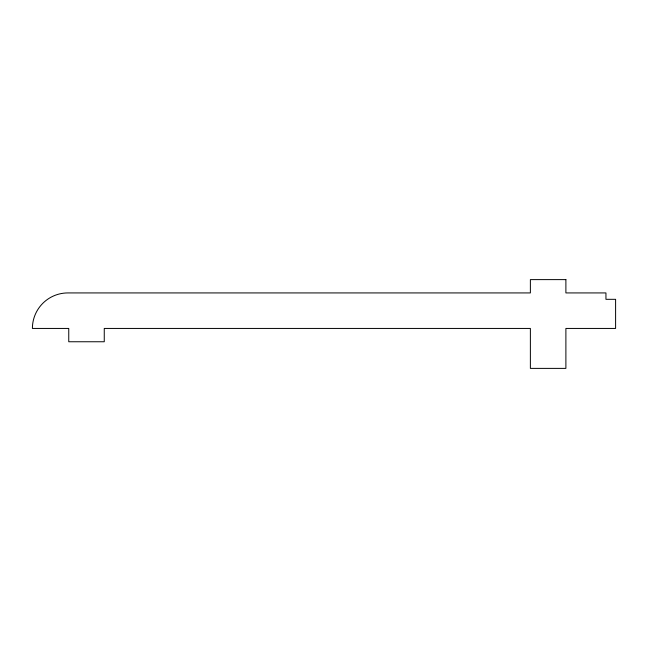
<?xml version="1.0" encoding="UTF-8"?>
<svg xmlns="http://www.w3.org/2000/svg" width="648" height="648" viewBox="0 0 648 648"><rect width="100%" height="100%" fill="white"/><g stroke="black" fill="none" stroke-linecap="round" stroke-linejoin="round"><path stroke-width="0.97" d="M565.89 279.612L530.38 279.612L530.38 292.928L67.91 292.928A35.51 35.51 0 0 0 32.4 328.439L68.753 328.439L68.753 341.755L104.263 341.755L104.263 328.439L530.38 328.439L530.38 368.388L565.89 368.388L565.89 328.439L615.6 328.439L615.6 299.319L605.945 299.319L605.945 292.928L565.89 292.928L565.89 279.612"/></g></svg>
